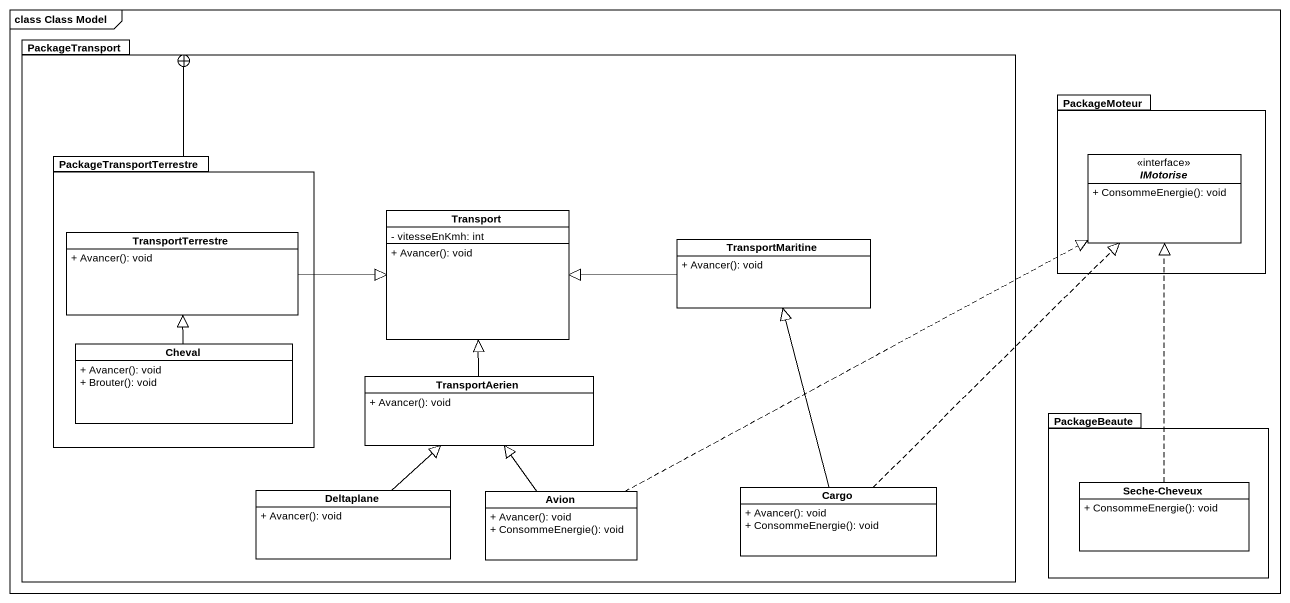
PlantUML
@startuml
mainframe class Class Model
hide circle
hide empty members
skinparam classAttributeIconSize 0
package PackageTransport {
  package PackageTransportTerrestre {
    class TransportTerrestre {
      + Avancer(): void
    }
    class Cheval {
      + Avancer(): void
      + Brouter(): void
    }
  }
  class Transport {
    - vitesseEnKmh: int
    + Avancer(): void
  }
  class TransportMaritine {
    + Avancer(): void
  }
  class TransportAerien {
    + Avancer(): void
  }
  class Deltaplane {
    + Avancer(): void
  }
  class Avion {
    + Avancer(): void
    + ConsommeEnergie(): void
  }
  class Cargo {
    + Avancer(): void
    + ConsommeEnergie(): void
  }
}
package PackageMoteur {
  interface IMotorise <<interface>> {
    + ConsommeEnergie(): void
  }
}
package PackageBeaute {
  class "Seche-Cheveux" as Seche_Cheveux {
    + ConsommeEnergie(): void
  }
}
PackageTransportTerrestre -right-+ PackageTransport
TransportTerrestre -right-|> Transport
TransportMaritine -left-|> Transport
Cheval -up-|> TransportTerrestre
TransportAerien -up-|> Transport
Seche_Cheveux .up.|> IMotorise
Deltaplane -up-|> TransportAerien
Avion .right.|> IMotorise
Avion -up-|> TransportAerien
Cargo .up.|> IMotorise
Cargo -up-|> TransportMaritine
@enduml
